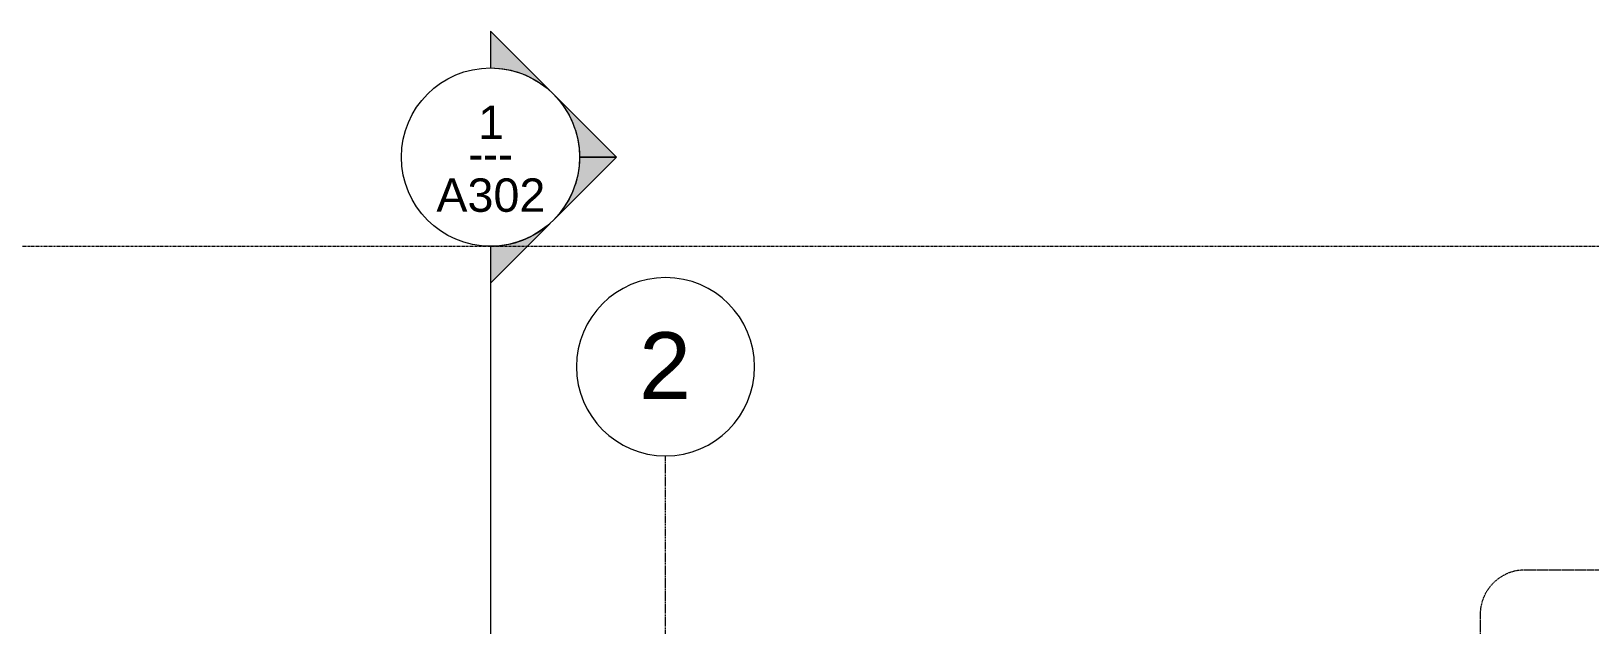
# Model space of a CAD drawing. Header units: inches. Extents: x 1701 to 6939, y -276 to 585.
# Drawn here: x 2983.4 to 3403.3, y 425 to 584.9 of the extents above; entities that cross this region are included whole.
import ezdxf

# ---------------------------------------------------------------- set-up
doc = ezdxf.new("R2010")
doc.units = ezdxf.units.IN
doc.header["$MEASUREMENT"] = 0
for name, pattern in [('Aligning Line 1_8_', [0.25, 0.125, -0.125]), ('Dash Dot 3_16_', [0.3125, 0.1875, -0.0625, 0, -0.0625]), ('Grid Line 1_2_', [0.875, 0.5, -0.125, 0.125, -0.125])]:
    doc.linetypes.add(name, pattern=pattern)
for name, color, linetype, lineweight in [('0-1', 7, 'Continuous', 5), ('A-ANNO-SYMB-1', 150, 'Dash Dot 3_16_', 9), ('G-ANNO-SYMB', 111, 'Aligning Line 1_8_', 9), ('G-ANNO-SYMB-1', 147, 'Aligning Line 1_8_', 9), ('G-ANNO-SYMB-2', 111, 'Continuous', 9), ('S-GRID-1', 1, 'Grid Line 1_2_', 9), ('S-GRID-IDEN', 1, 'Continuous', 9)]:
    doc.layers.add(name, color=color, linetype=linetype, lineweight=lineweight)
doc.styles.add('Arial', font='arial.ttf', dxfattribs={"height": 9})
doc.styles.add('Arial_1', font='arial.ttf', dxfattribs={"height": 18})
doc.styles.add('Century Gothic', font='ufonts.com_century-gothic.ttf', dxfattribs={"height": 9})

# ---------------------------------------------------------------- blocks, each defined once
blk = doc.blocks.new('CTR - 1st Phase - Common Walls_rvt-1-SECTION _ CENTER LOOKING WEST')
at = {"layer": 'G-ANNO-SYMB-1'}
for q in [(4071.99, 526.95), (4071.96, 526.95)]:
    blk.add_line((1926.9, 526.95), q, dxfattribs=at)
blk = doc.blocks.new('CTR - 1st Phase -Stairs _ Elevators_rvt-1-SECTION _ CENTER LOOKING WEST')
at = {"layer": 'G-ANNO-SYMB-1'}
blk.add_line((1926.9, 526.95), (4071.96, 526.95), dxfattribs=at)
blk = doc.blocks.new('Grid - Grid Head - Circle-50561-SECTION _ CENTER LOOKING WEST')
at = {"layer": 'S-GRID-IDEN'}
for start, end in [(360, 180), (180, 360)]:
    blk.add_arc((3481.32, 494.5), 24, start, end, dxfattribs=at)
blk = doc.blocks.new('Section - Section Head - Filled-22785-SECTION _ CENTER LOOKING WEST')
at = {"layer": 'G-ANNO-SYMB-2'}
h = blk.add_hatch(color=256, dxfattribs=at)
edge = h.paths.add_edge_path(flags=0)
edge.add_line((2563.93, -163.47), (2547.82, -147.37))
edge.add_line((2547.82, -147.37), (2547.82, -157.28))
edge.add_arc((2547.82, -181.31), 24.03, 47.9216, 90, ccw=False)
h = blk.add_hatch(color=256, dxfattribs=at)
edge = h.paths.add_edge_path(flags=0)
edge.add_arc((2547.82, -181.31), 24, 0, 45, ccw=False)
edge.add_line((2571.82, -181.31), (2581.76, -181.31))
edge.add_line((2581.76, -181.31), (2564.79, -164.34))
h = blk.add_hatch(color=256, dxfattribs=at)
edge = h.paths.add_edge_path(flags=0)
edge.add_line((2564.79, -198.28), (2581.76, -181.31))
edge.add_line((2581.76, -181.31), (2571.82, -181.31))
edge.add_arc((2547.82, -181.31), 24, 315, 360, ccw=False)
h = blk.add_hatch(color=256, dxfattribs=at)
edge = h.paths.add_edge_path(flags=0)
edge.add_arc((2547.82, -181.31), 24.03, 270, 312.0784, ccw=False)
edge.add_line((2547.82, -205.34), (2547.82, -215.25))
edge.add_line((2547.82, -215.25), (2563.93, -199.15))
for p, q in [((2547.82, -157.28), (2547.82, -147.37)), ((2547.82, -147.37), (2563.93, -163.47)), ((2564.79, -164.34), (2581.76, -181.31)), ((2581.76, -181.31), (2564.79, -198.28)), ((2571.82, -181.31), (2581.76, -181.31)), ((2581.76, -181.31), (2571.82, -181.31)), ((2563.93, -199.15), (2547.82, -215.25)), ((2547.82, -215.25), (2547.82, -205.34))]:
    blk.add_line(p, q, dxfattribs=at)
for centre, radius, start, end in [((2547.82, -181.34), 24, 90, 270), ((2547.82, -181.31), 24.03, 47.9216, 90), ((2547.82, -181.34), 24, 270, 90), ((2547.82, -181.31), 24, 360, 45), ((2547.82, -181.31), 24, 315, 360), ((2547.82, -181.31), 24.03, 270, 312.0784)]:
    blk.add_arc(centre, radius, start, end, dxfattribs=at)

msp = doc.modelspace()

# ---------------------------------------------------------------- linework, layer by layer
at = {"layer": 'A-ANNO-SYMB-1'}
for p, q in [((3424.38, 439.73), (3385.76, 439.73)), ((3373.76, 427.73), (3373.76, -147.84))]:
    msp.add_line(p, q, dxfattribs=at)
msp.add_arc((3385.76, 427.73), 12, 90, 180, dxfattribs=at)
at = {"layer": 'G-ANNO-SYMB'}
msp.add_line((1926.9, 526.95), (4071.99, 526.95), dxfattribs=at)
at = {"layer": 'G-ANNO-SYMB-2'}
msp.add_line((3107.15, 526.95), (3107.15, -183.08), dxfattribs=at)
at = {"layer": 'S-GRID-1'}
msp.add_line((3154.32, -159.84), (3154.32, 470.5), dxfattribs=at)

# ---------------------------------------------------------------- block references
at = {"layer": '0-1'}
for name in ['CTR - 1st Phase - Common Walls_rvt-1-SECTION _ CENTER LOOKING WEST', 'CTR - 1st Phase -Stairs _ Elevators_rvt-1-SECTION _ CENTER LOOKING WEST']:
    msp.add_blockref(name, (0, 0), dxfattribs=at)
at = {"layer": 'G-ANNO-SYMB-2', "extrusion": (0, 0, -1), "rotation": 180}
msp.add_blockref('Section - Section Head - Filled-22785-SECTION _ CENTER LOOKING WEST', (-559.33, 369.64), dxfattribs=at)
at = {"layer": 'S-GRID-IDEN'}
msp.add_blockref('Grid - Grid Head - Circle-50561-SECTION _ CENTER LOOKING WEST', (-327, 0), dxfattribs=at)

# ---------------------------------------------------------------- texts
at = {"layer": 'G-ANNO-SYMB-2', "char_height": 9, "attachment_point": 1}
for s, insert, width, style in [('1', (3103.83, 564.86), 8.484, 'Arial'), ('---', (3101.18, 556.36), 15.453, 'Century Gothic'), ('A302', (3092.58, 545.23), 35.754, 'Arial')]:
    msp.add_mtext(s, dxfattribs=dict(at, insert=insert, width=width, style=style))
at = {"layer": 'S-GRID-IDEN', "insert": (3147.19, 503.79), "char_height": 18, "width": 16.968, "attachment_point": 1, "style": 'Arial_1'}
msp.add_mtext('2', dxfattribs=at)

doc.saveas('drawing.dxf')
